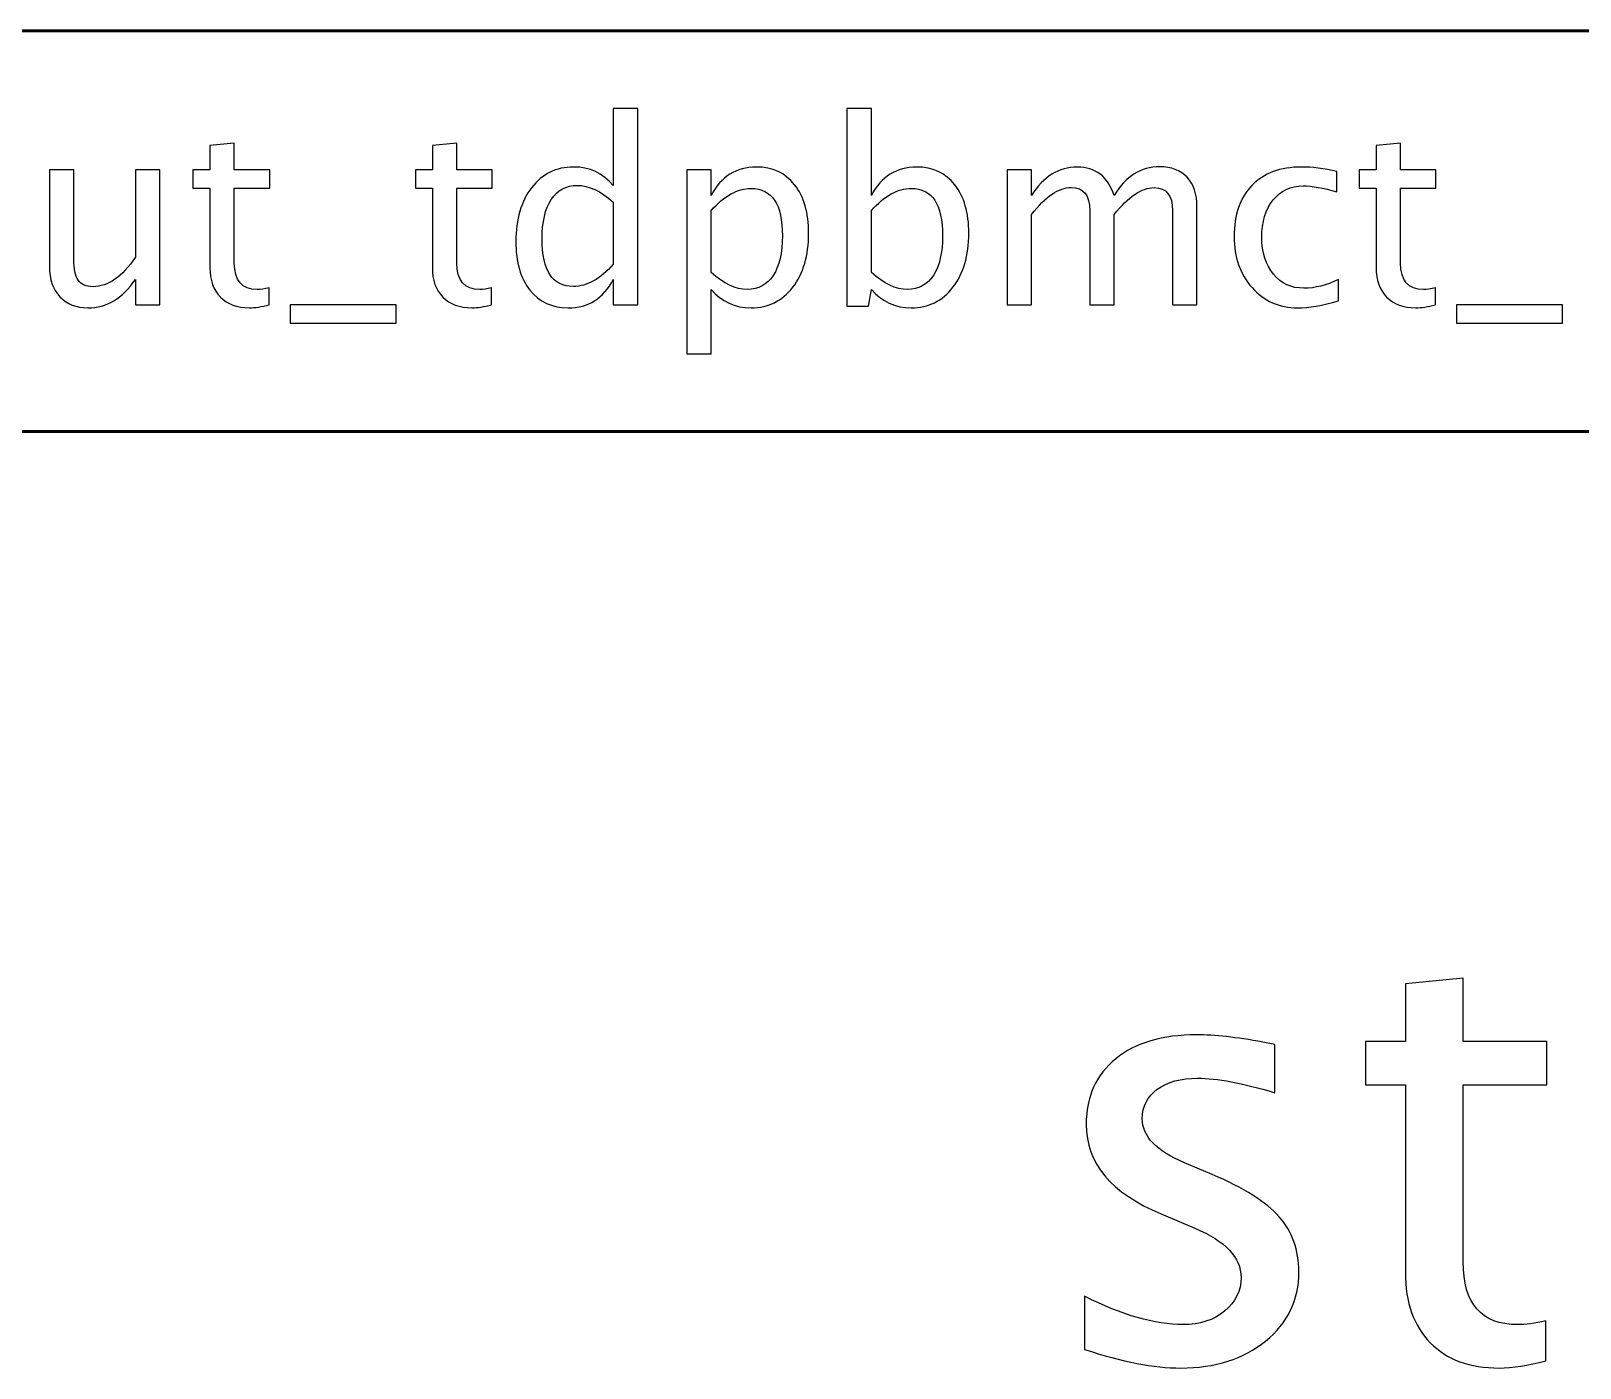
# Model space of a CAD drawing. Header units: centimetres. Extents: x -71 to 58, y -28 to 40.
# Drawn here: x -54.02 to -46.28, y 16.82 to 23.5 of the extents above; entities that cross this region are included whole.
import ezdxf

# ---------------------------------------------------------------- set-up
doc = ezdxf.new("R2010")
doc.units = ezdxf.units.CM
doc.header["$MEASUREMENT"] = 0
doc.layers.add('Layer 1', color=7, linetype='Continuous')

msp = doc.modelspace()

# ---------------------------------------------------------------- linework, layer by layer
at = {"layer": 'Layer 1', "lineweight": 53}
msp.add_lwpolyline([(-62.5, 21.49999), (-27.5, 21.49999), (-27.5, 23.49999), (-62.5, 23.49999), (-62.5, 21.49999)], close=True, dxfattribs=at)
at = {"layer": 'Layer 1'}
for points, knots in [([(-51.11319, 22.13254), (-51.11319, 22.13254), (-51.11319, 22.25905), (-51.11319, 22.25905), (-51.11319, 22.25905), (-51.16299, 22.16454), (-51.238, 22.11728), (-51.33824, 22.11728), (-51.33824, 22.11728), (-51.41961, 22.11728), (-51.4836, 22.14674), (-51.53022, 22.20586), (-51.53022, 22.20586), (-51.57684, 22.26498), (-51.60015, 22.34572), (-51.60015, 22.44807), (-51.60015, 22.44807), (-51.60015, 22.55996), (-51.57366, 22.65002), (-51.5209, 22.71825), (-51.5209, 22.71825), (-51.46792, 22.78627), (-51.39842, 22.82039), (-51.31217, 22.82039), (-51.31217, 22.82039), (-51.23228, 22.82039), (-51.16574, 22.78987), (-51.11319, 22.72863), (-51.11319, 22.72863), (-51.11319, 22.72863), (-51.11319, 23.11282), (-51.11319, 23.11282), (-51.11319, 23.11282), (-51.11319, 23.11282), (-50.99113, 23.11282), (-50.99113, 23.11282), (-50.99113, 23.11282), (-50.99113, 23.11282), (-50.99113, 22.13254), (-50.99113, 22.13254), (-50.99113, 22.13254), (-50.99113, 22.13254), (-51.11319, 22.13254), (-51.11319, 22.13254)], [0, 0, 0, 0, 0.0833333, 0.0833333, 0.0833333, 0.0833333, 0.1666667, 0.1666667, 0.1666667, 0.1666667, 0.25, 0.25, 0.25, 0.25, 0.3333333, 0.3333333, 0.3333333, 0.3333333, 0.4166667, 0.4166667, 0.4166667, 0.4166667, 0.5, 0.5, 0.5, 0.5, 0.5833333, 0.5833333, 0.5833333, 0.5833333, 0.6666667, 0.6666667, 0.6666667, 0.6666667, 0.75, 0.75, 0.75, 0.75, 0.8333333, 0.8333333, 0.8333333, 0.8333333, 1, 1, 1, 1]), ([(-49.94643, 22.12491), (-49.94643, 22.12491), (-49.94643, 23.11282), (-49.94643, 23.11282), (-49.94643, 23.11282), (-49.94643, 23.11282), (-49.82437, 23.11282), (-49.82437, 23.11282), (-49.82437, 23.11282), (-49.82437, 23.11282), (-49.82437, 22.67905), (-49.82437, 22.67905), (-49.82437, 22.67905), (-49.77436, 22.77335), (-49.69914, 22.82039), (-49.5989, 22.82039), (-49.5989, 22.82039), (-49.51774, 22.82039), (-49.45396, 22.79093), (-49.40734, 22.73181), (-49.40734, 22.73181), (-49.36072, 22.67269), (-49.33741, 22.59195), (-49.33741, 22.4896), (-49.33741, 22.4896), (-49.33741, 22.37814), (-49.3639, 22.28808), (-49.41667, 22.21985), (-49.41667, 22.21985), (-49.46943, 22.1514), (-49.53894, 22.11728), (-49.62497, 22.11728), (-49.62497, 22.11728), (-49.70486, 22.11728), (-49.7714, 22.1478), (-49.82437, 22.20904), (-49.82437, 22.20904), (-49.82437, 22.20904), (-49.83921, 22.12491), (-49.83921, 22.12491), (-49.83921, 22.12491), (-49.83921, 22.12491), (-49.94643, 22.12491), (-49.94643, 22.12491)], [0, 0, 0, 0, 0.0833333, 0.0833333, 0.0833333, 0.0833333, 0.1666667, 0.1666667, 0.1666667, 0.1666667, 0.25, 0.25, 0.25, 0.25, 0.3333333, 0.3333333, 0.3333333, 0.3333333, 0.4166667, 0.4166667, 0.4166667, 0.4166667, 0.5, 0.5, 0.5, 0.5, 0.5833333, 0.5833333, 0.5833333, 0.5833333, 0.6666667, 0.6666667, 0.6666667, 0.6666667, 0.75, 0.75, 0.75, 0.75, 0.8333333, 0.8333333, 0.8333333, 0.8333333, 1, 1, 1, 1]), ([(-52.83218, 22.13275), (-52.8699, 22.12237), (-52.90275, 22.11728), (-52.93051, 22.11728), (-52.93051, 22.11728), (-52.99281, 22.11728), (-53.04133, 22.13508), (-53.07609, 22.17068), (-53.07609, 22.17068), (-53.11105, 22.20628), (-53.12843, 22.25566), (-53.12843, 22.31902), (-53.12843, 22.31902), (-53.12843, 22.31902), (-53.12843, 22.71486), (-53.12843, 22.71486), (-53.12843, 22.71486), (-53.12843, 22.71486), (-53.21276, 22.71486), (-53.21276, 22.71486), (-53.21276, 22.71486), (-53.21276, 22.71486), (-53.21276, 22.8064), (-53.21276, 22.8064), (-53.21276, 22.8064), (-53.21276, 22.8064), (-53.12843, 22.8064), (-53.12843, 22.8064), (-53.12843, 22.8064), (-53.12843, 22.8064), (-53.12843, 22.92825), (-53.12843, 22.92825), (-53.12843, 22.92825), (-53.12843, 22.92825), (-53.00637, 22.9399), (-53.00637, 22.9399), (-53.00637, 22.9399), (-53.00637, 22.9399), (-53.00637, 22.8064), (-53.00637, 22.8064), (-53.00637, 22.8064), (-53.00637, 22.8064), (-52.82964, 22.8064), (-52.82964, 22.8064), (-52.82964, 22.8064), (-52.82964, 22.8064), (-52.82964, 22.71486), (-52.82964, 22.71486), (-52.82964, 22.71486), (-52.82964, 22.71486), (-53.00637, 22.71486), (-53.00637, 22.71486), (-53.00637, 22.71486), (-53.00637, 22.71486), (-53.00637, 22.34106), (-53.00637, 22.34106), (-53.00637, 22.34106), (-53.00637, 22.2529), (-52.96801, 22.20883), (-52.89151, 22.20883), (-52.89151, 22.20883), (-52.8752, 22.20883), (-52.85549, 22.21158), (-52.83218, 22.21688), (-52.83218, 22.21688), (-52.83218, 22.21688), (-52.83218, 22.13275), (-52.83218, 22.13275)], [0, 0, 0, 0, 0.0555556, 0.0555556, 0.0555556, 0.0555556, 0.1111111, 0.1111111, 0.1111111, 0.1111111, 0.1666667, 0.1666667, 0.1666667, 0.1666667, 0.2222222, 0.2222222, 0.2222222, 0.2222222, 0.2777778, 0.2777778, 0.2777778, 0.2777778, 0.3333333, 0.3333333, 0.3333333, 0.3333333, 0.3888889, 0.3888889, 0.3888889, 0.3888889, 0.4444444, 0.4444444, 0.4444444, 0.4444444, 0.5, 0.5, 0.5, 0.5, 0.5555556, 0.5555556, 0.5555556, 0.5555556, 0.6111111, 0.6111111, 0.6111111, 0.6111111, 0.6666667, 0.6666667, 0.6666667, 0.6666667, 0.7222222, 0.7222222, 0.7222222, 0.7222222, 0.7777778, 0.7777778, 0.7777778, 0.7777778, 0.8333333, 0.8333333, 0.8333333, 0.8333333, 0.8888889, 0.8888889, 0.8888889, 0.8888889, 1, 1, 1, 1]), ([(-51.72094, 22.13275), (-51.75866, 22.12237), (-51.79151, 22.11728), (-51.81927, 22.11728), (-51.81927, 22.11728), (-51.88157, 22.11728), (-51.93009, 22.13508), (-51.96485, 22.17068), (-51.96485, 22.17068), (-51.99981, 22.20628), (-52.01719, 22.25566), (-52.01719, 22.31902), (-52.01719, 22.31902), (-52.01719, 22.31902), (-52.01719, 22.71486), (-52.01719, 22.71486), (-52.01719, 22.71486), (-52.01719, 22.71486), (-52.10152, 22.71486), (-52.10152, 22.71486), (-52.10152, 22.71486), (-52.10152, 22.71486), (-52.10152, 22.8064), (-52.10152, 22.8064), (-52.10152, 22.8064), (-52.10152, 22.8064), (-52.01719, 22.8064), (-52.01719, 22.8064), (-52.01719, 22.8064), (-52.01719, 22.8064), (-52.01719, 22.92825), (-52.01719, 22.92825), (-52.01719, 22.92825), (-52.01719, 22.92825), (-51.89513, 22.9399), (-51.89513, 22.9399), (-51.89513, 22.9399), (-51.89513, 22.9399), (-51.89513, 22.8064), (-51.89513, 22.8064), (-51.89513, 22.8064), (-51.89513, 22.8064), (-51.7184, 22.8064), (-51.7184, 22.8064), (-51.7184, 22.8064), (-51.7184, 22.8064), (-51.7184, 22.71486), (-51.7184, 22.71486), (-51.7184, 22.71486), (-51.7184, 22.71486), (-51.89513, 22.71486), (-51.89513, 22.71486), (-51.89513, 22.71486), (-51.89513, 22.71486), (-51.89513, 22.34106), (-51.89513, 22.34106), (-51.89513, 22.34106), (-51.89513, 22.2529), (-51.85677, 22.20883), (-51.78027, 22.20883), (-51.78027, 22.20883), (-51.76396, 22.20883), (-51.74425, 22.21158), (-51.72094, 22.21688), (-51.72094, 22.21688), (-51.72094, 22.21688), (-51.72094, 22.13275), (-51.72094, 22.13275)], [0, 0, 0, 0, 0.0555556, 0.0555556, 0.0555556, 0.0555556, 0.1111111, 0.1111111, 0.1111111, 0.1111111, 0.1666667, 0.1666667, 0.1666667, 0.1666667, 0.2222222, 0.2222222, 0.2222222, 0.2222222, 0.2777778, 0.2777778, 0.2777778, 0.2777778, 0.3333333, 0.3333333, 0.3333333, 0.3333333, 0.3888889, 0.3888889, 0.3888889, 0.3888889, 0.4444444, 0.4444444, 0.4444444, 0.4444444, 0.5, 0.5, 0.5, 0.5, 0.5555556, 0.5555556, 0.5555556, 0.5555556, 0.6111111, 0.6111111, 0.6111111, 0.6111111, 0.6666667, 0.6666667, 0.6666667, 0.6666667, 0.7222222, 0.7222222, 0.7222222, 0.7222222, 0.7777778, 0.7777778, 0.7777778, 0.7777778, 0.8333333, 0.8333333, 0.8333333, 0.8333333, 0.8888889, 0.8888889, 0.8888889, 0.8888889, 1, 1, 1, 1]), ([(-47.00665, 22.13275), (-47.04437, 22.12237), (-47.07722, 22.11728), (-47.10498, 22.11728), (-47.10498, 22.11728), (-47.16728, 22.11728), (-47.2158, 22.13508), (-47.25056, 22.17068), (-47.25056, 22.17068), (-47.28552, 22.20628), (-47.3029, 22.25566), (-47.3029, 22.31902), (-47.3029, 22.31902), (-47.3029, 22.31902), (-47.3029, 22.71486), (-47.3029, 22.71486), (-47.3029, 22.71486), (-47.3029, 22.71486), (-47.38723, 22.71486), (-47.38723, 22.71486), (-47.38723, 22.71486), (-47.38723, 22.71486), (-47.38723, 22.8064), (-47.38723, 22.8064), (-47.38723, 22.8064), (-47.38723, 22.8064), (-47.3029, 22.8064), (-47.3029, 22.8064), (-47.3029, 22.8064), (-47.3029, 22.8064), (-47.3029, 22.92825), (-47.3029, 22.92825), (-47.3029, 22.92825), (-47.3029, 22.92825), (-47.18084, 22.9399), (-47.18084, 22.9399), (-47.18084, 22.9399), (-47.18084, 22.9399), (-47.18084, 22.8064), (-47.18084, 22.8064), (-47.18084, 22.8064), (-47.18084, 22.8064), (-47.00411, 22.8064), (-47.00411, 22.8064), (-47.00411, 22.8064), (-47.00411, 22.8064), (-47.00411, 22.71486), (-47.00411, 22.71486), (-47.00411, 22.71486), (-47.00411, 22.71486), (-47.18084, 22.71486), (-47.18084, 22.71486), (-47.18084, 22.71486), (-47.18084, 22.71486), (-47.18084, 22.34106), (-47.18084, 22.34106), (-47.18084, 22.34106), (-47.18084, 22.2529), (-47.14248, 22.20883), (-47.06598, 22.20883), (-47.06598, 22.20883), (-47.04967, 22.20883), (-47.02996, 22.21158), (-47.00665, 22.21688), (-47.00665, 22.21688), (-47.00665, 22.21688), (-47.00665, 22.13275), (-47.00665, 22.13275)], [0, 0, 0, 0, 0.0555556, 0.0555556, 0.0555556, 0.0555556, 0.1111111, 0.1111111, 0.1111111, 0.1111111, 0.1666667, 0.1666667, 0.1666667, 0.1666667, 0.2222222, 0.2222222, 0.2222222, 0.2222222, 0.2777778, 0.2777778, 0.2777778, 0.2777778, 0.3333333, 0.3333333, 0.3333333, 0.3333333, 0.3888889, 0.3888889, 0.3888889, 0.3888889, 0.4444444, 0.4444444, 0.4444444, 0.4444444, 0.5, 0.5, 0.5, 0.5, 0.5555556, 0.5555556, 0.5555556, 0.5555556, 0.6111111, 0.6111111, 0.6111111, 0.6111111, 0.6666667, 0.6666667, 0.6666667, 0.6666667, 0.7222222, 0.7222222, 0.7222222, 0.7222222, 0.7777778, 0.7777778, 0.7777778, 0.7777778, 0.8333333, 0.8333333, 0.8333333, 0.8333333, 0.8888889, 0.8888889, 0.8888889, 0.8888889, 1, 1, 1, 1]), ([(-53.50053, 22.13254), (-53.50053, 22.13254), (-53.50053, 22.25926), (-53.50053, 22.25926), (-53.50053, 22.25926), (-53.56559, 22.16454), (-53.64463, 22.11728), (-53.73745, 22.11728), (-53.73745, 22.11728), (-53.79636, 22.11728), (-53.84319, 22.13572), (-53.87794, 22.1728), (-53.87794, 22.1728), (-53.9129, 22.20989), (-53.93028, 22.25968), (-53.93028, 22.32262), (-53.93028, 22.32262), (-53.93028, 22.32262), (-53.93028, 22.8064), (-53.93028, 22.8064), (-53.93028, 22.8064), (-53.93028, 22.8064), (-53.80822, 22.8064), (-53.80822, 22.8064), (-53.80822, 22.8064), (-53.80822, 22.8064), (-53.80822, 22.36246), (-53.80822, 22.36246), (-53.80822, 22.36246), (-53.80822, 22.31181), (-53.80081, 22.276), (-53.78618, 22.25481), (-53.78618, 22.25481), (-53.77135, 22.23341), (-53.74677, 22.22281), (-53.71223, 22.22281), (-53.71223, 22.22281), (-53.63764, 22.22281), (-53.56686, 22.27176), (-53.50053, 22.36988), (-53.50053, 22.36988), (-53.50053, 22.36988), (-53.50053, 22.8064), (-53.50053, 22.8064), (-53.50053, 22.8064), (-53.50053, 22.8064), (-53.37848, 22.8064), (-53.37848, 22.8064), (-53.37848, 22.8064), (-53.37848, 22.8064), (-53.37848, 22.13254), (-53.37848, 22.13254), (-53.37848, 22.13254), (-53.37848, 22.13254), (-53.50053, 22.13254), (-53.50053, 22.13254)], [0, 0, 0, 0, 0.0666667, 0.0666667, 0.0666667, 0.0666667, 0.1333333, 0.1333333, 0.1333333, 0.1333333, 0.2, 0.2, 0.2, 0.2, 0.2666667, 0.2666667, 0.2666667, 0.2666667, 0.3333333, 0.3333333, 0.3333333, 0.3333333, 0.4, 0.4, 0.4, 0.4, 0.4666667, 0.4666667, 0.4666667, 0.4666667, 0.5333333, 0.5333333, 0.5333333, 0.5333333, 0.6, 0.6, 0.6, 0.6, 0.6666667, 0.6666667, 0.6666667, 0.6666667, 0.7333333, 0.7333333, 0.7333333, 0.7333333, 0.8, 0.8, 0.8, 0.8, 0.8666667, 0.8666667, 0.8666667, 0.8666667, 1, 1, 1, 1]), ([(-50.74659, 21.88715), (-50.74659, 21.88715), (-50.74659, 22.8064), (-50.74659, 22.8064), (-50.74659, 22.8064), (-50.74659, 22.8064), (-50.62453, 22.8064), (-50.62453, 22.8064), (-50.62453, 22.8064), (-50.62453, 22.8064), (-50.62453, 22.67905), (-50.62453, 22.67905), (-50.62453, 22.67905), (-50.57452, 22.77335), (-50.4993, 22.82039), (-50.39906, 22.82039), (-50.39906, 22.82039), (-50.3179, 22.82039), (-50.25412, 22.79093), (-50.2075, 22.73181), (-50.2075, 22.73181), (-50.16088, 22.67269), (-50.13757, 22.59195), (-50.13757, 22.4896), (-50.13757, 22.4896), (-50.13757, 22.37814), (-50.16406, 22.28808), (-50.21683, 22.21985), (-50.21683, 22.21985), (-50.26959, 22.1514), (-50.3391, 22.11728), (-50.42513, 22.11728), (-50.42513, 22.11728), (-50.50502, 22.11728), (-50.57156, 22.1478), (-50.62453, 22.20904), (-50.62453, 22.20904), (-50.62453, 22.20904), (-50.62453, 21.88715), (-50.62453, 21.88715), (-50.62453, 21.88715), (-50.62453, 21.88715), (-50.74659, 21.88715), (-50.74659, 21.88715)], [0, 0, 0, 0, 0.0833333, 0.0833333, 0.0833333, 0.0833333, 0.1666667, 0.1666667, 0.1666667, 0.1666667, 0.25, 0.25, 0.25, 0.25, 0.3333333, 0.3333333, 0.3333333, 0.3333333, 0.4166667, 0.4166667, 0.4166667, 0.4166667, 0.5, 0.5, 0.5, 0.5, 0.5833333, 0.5833333, 0.5833333, 0.5833333, 0.6666667, 0.6666667, 0.6666667, 0.6666667, 0.75, 0.75, 0.75, 0.75, 0.8333333, 0.8333333, 0.8333333, 0.8333333, 1, 1, 1, 1]), ([(-49.14627, 22.13254), (-49.14627, 22.13254), (-49.14627, 22.8064), (-49.14627, 22.8064), (-49.14627, 22.8064), (-49.14627, 22.8064), (-49.02421, 22.8064), (-49.02421, 22.8064), (-49.02421, 22.8064), (-49.02421, 22.8064), (-49.02421, 22.67905), (-49.02421, 22.67905), (-49.02421, 22.67905), (-48.96467, 22.77335), (-48.88838, 22.82039), (-48.79493, 22.82039), (-48.79493, 22.82039), (-48.70487, 22.82039), (-48.64363, 22.77335), (-48.611, 22.67905), (-48.611, 22.67905), (-48.55315, 22.77419), (-48.47771, 22.82166), (-48.3851, 22.82166), (-48.3851, 22.82166), (-48.32598, 22.82166), (-48.28, 22.80428), (-48.24715, 22.76932), (-48.24715, 22.76932), (-48.21431, 22.73435), (-48.19778, 22.6854), (-48.19778, 22.62247), (-48.19778, 22.62247), (-48.19778, 22.62247), (-48.19778, 22.13254), (-48.19778, 22.13254), (-48.19778, 22.13254), (-48.19778, 22.13254), (-48.31984, 22.13254), (-48.31984, 22.13254), (-48.31984, 22.13254), (-48.31984, 22.13254), (-48.31984, 22.60234), (-48.31984, 22.60234), (-48.31984, 22.60234), (-48.31984, 22.67905), (-48.35035, 22.7174), (-48.41138, 22.7174), (-48.41138, 22.7174), (-48.47474, 22.7174), (-48.54128, 22.67269), (-48.611, 22.58305), (-48.611, 22.58305), (-48.611, 22.58305), (-48.611, 22.13254), (-48.611, 22.13254), (-48.611, 22.13254), (-48.611, 22.13254), (-48.73305, 22.13254), (-48.73305, 22.13254), (-48.73305, 22.13254), (-48.73305, 22.13254), (-48.73305, 22.60276), (-48.73305, 22.60276), (-48.73305, 22.60276), (-48.73305, 22.68011), (-48.76399, 22.71867), (-48.82608, 22.71867), (-48.82608, 22.71867), (-48.88775, 22.71867), (-48.95386, 22.67375), (-49.02421, 22.58369), (-49.02421, 22.58369), (-49.02421, 22.58369), (-49.02421, 22.13254), (-49.02421, 22.13254), (-49.02421, 22.13254), (-49.02421, 22.13254), (-49.14627, 22.13254), (-49.14627, 22.13254)], [0, 0, 0, 0, 0.047619, 0.047619, 0.047619, 0.047619, 0.0952381, 0.0952381, 0.0952381, 0.0952381, 0.1428571, 0.1428571, 0.1428571, 0.1428571, 0.1904762, 0.1904762, 0.1904762, 0.1904762, 0.2380952, 0.2380952, 0.2380952, 0.2380952, 0.2857143, 0.2857143, 0.2857143, 0.2857143, 0.3333333, 0.3333333, 0.3333333, 0.3333333, 0.3809524, 0.3809524, 0.3809524, 0.3809524, 0.4285714, 0.4285714, 0.4285714, 0.4285714, 0.4761905, 0.4761905, 0.4761905, 0.4761905, 0.5238095, 0.5238095, 0.5238095, 0.5238095, 0.5714286, 0.5714286, 0.5714286, 0.5714286, 0.6190476, 0.6190476, 0.6190476, 0.6190476, 0.6666667, 0.6666667, 0.6666667, 0.6666667, 0.7142857, 0.7142857, 0.7142857, 0.7142857, 0.7619048, 0.7619048, 0.7619048, 0.7619048, 0.8095238, 0.8095238, 0.8095238, 0.8095238, 0.8571429, 0.8571429, 0.8571429, 0.8571429, 0.9047619, 0.9047619, 0.9047619, 0.9047619, 1, 1, 1, 1]), ([(-47.49128, 22.15288), (-47.57032, 22.12915), (-47.63856, 22.11728), (-47.69598, 22.11728), (-47.69598, 22.11728), (-47.7871, 22.11728), (-47.86254, 22.15098), (-47.92251, 22.21815), (-47.92251, 22.21815), (-47.98248, 22.28554), (-48.01257, 22.37051), (-48.01257, 22.47286), (-48.01257, 22.47286), (-48.01257, 22.58221), (-47.98291, 22.6676), (-47.92357, 22.72863), (-47.92357, 22.72863), (-47.86424, 22.78987), (-47.78138, 22.82039), (-47.675, 22.82039), (-47.675, 22.82039), (-47.62266, 22.82039), (-47.56375, 22.81318), (-47.49891, 22.79877), (-47.49891, 22.79877), (-47.49891, 22.79877), (-47.49891, 22.69579), (-47.49891, 22.69579), (-47.49891, 22.69579), (-47.56778, 22.71613), (-47.62394, 22.7263), (-47.66716, 22.7263), (-47.66716, 22.7263), (-47.72989, 22.7263), (-47.78011, 22.70278), (-47.81762, 22.65595), (-47.81762, 22.65595), (-47.85513, 22.60912), (-47.87399, 22.54661), (-47.87399, 22.46862), (-47.87399, 22.46862), (-47.87399, 22.39297), (-47.85449, 22.33194), (-47.81571, 22.28511), (-47.81571, 22.28511), (-47.77693, 22.23849), (-47.72629, 22.21518), (-47.66335, 22.21518), (-47.66335, 22.21518), (-47.60762, 22.21518), (-47.5504, 22.22959), (-47.49128, 22.25841), (-47.49128, 22.25841), (-47.49128, 22.25841), (-47.49128, 22.15288), (-47.49128, 22.15288)], [0, 0, 0, 0, 0.0666667, 0.0666667, 0.0666667, 0.0666667, 0.1333333, 0.1333333, 0.1333333, 0.1333333, 0.2, 0.2, 0.2, 0.2, 0.2666667, 0.2666667, 0.2666667, 0.2666667, 0.3333333, 0.3333333, 0.3333333, 0.3333333, 0.4, 0.4, 0.4, 0.4, 0.4666667, 0.4666667, 0.4666667, 0.4666667, 0.5333333, 0.5333333, 0.5333333, 0.5333333, 0.6, 0.6, 0.6, 0.6, 0.6666667, 0.6666667, 0.6666667, 0.6666667, 0.7333333, 0.7333333, 0.7333333, 0.7333333, 0.8, 0.8, 0.8, 0.8, 0.8666667, 0.8666667, 0.8666667, 0.8666667, 1, 1, 1, 1]), ([(-51.11319, 22.64514), (-51.17655, 22.70087), (-51.23652, 22.72885), (-51.29331, 22.72885), (-51.29331, 22.72885), (-51.34925, 22.72885), (-51.39248, 22.70554), (-51.42321, 22.6587), (-51.42321, 22.6587), (-51.45394, 22.61208), (-51.46919, 22.54597), (-51.46919, 22.46036), (-51.46919, 22.46036), (-51.46919, 22.30291), (-51.41706, 22.22408), (-51.31259, 22.22408), (-51.31259, 22.22408), (-51.24478, 22.22408), (-51.17825, 22.26117), (-51.11319, 22.33512), (-51.11319, 22.33512), (-51.11319, 22.33512), (-51.11319, 22.64514), (-51.11319, 22.64514)], [0, 0, 0, 0, 0.1428571, 0.1428571, 0.1428571, 0.1428571, 0.2857143, 0.2857143, 0.2857143, 0.2857143, 0.4285714, 0.4285714, 0.4285714, 0.4285714, 0.5714286, 0.5714286, 0.5714286, 0.5714286, 0.7142857, 0.7142857, 0.7142857, 0.7142857, 1, 1, 1, 1]), ([(-50.62453, 22.29317), (-50.5616, 22.23701), (-50.50163, 22.20883), (-50.44462, 22.20883), (-50.44462, 22.20883), (-50.38847, 22.20883), (-50.34503, 22.23235), (-50.31451, 22.27918), (-50.31451, 22.27918), (-50.28379, 22.32601), (-50.26853, 22.39191), (-50.26853, 22.4771), (-50.26853, 22.4771), (-50.26853, 22.63476), (-50.32066, 22.71359), (-50.42492, 22.71359), (-50.42492, 22.71359), (-50.49315, 22.71359), (-50.55969, 22.67672), (-50.62453, 22.60276), (-50.62453, 22.60276), (-50.62453, 22.60276), (-50.62453, 22.29317), (-50.62453, 22.29317)], [0, 0, 0, 0, 0.1428571, 0.1428571, 0.1428571, 0.1428571, 0.2857143, 0.2857143, 0.2857143, 0.2857143, 0.4285714, 0.4285714, 0.4285714, 0.4285714, 0.5714286, 0.5714286, 0.5714286, 0.5714286, 0.7142857, 0.7142857, 0.7142857, 0.7142857, 1, 1, 1, 1]), ([(-49.82437, 22.29317), (-49.76144, 22.23701), (-49.70147, 22.20883), (-49.64446, 22.20883), (-49.64446, 22.20883), (-49.58831, 22.20883), (-49.54487, 22.23235), (-49.51435, 22.27918), (-49.51435, 22.27918), (-49.48363, 22.32601), (-49.46837, 22.39191), (-49.46837, 22.4771), (-49.46837, 22.4771), (-49.46837, 22.63476), (-49.5205, 22.71359), (-49.62476, 22.71359), (-49.62476, 22.71359), (-49.69299, 22.71359), (-49.75953, 22.67672), (-49.82437, 22.60276), (-49.82437, 22.60276), (-49.82437, 22.60276), (-49.82437, 22.29317), (-49.82437, 22.29317)], [0, 0, 0, 0, 0.1428571, 0.1428571, 0.1428571, 0.1428571, 0.2857143, 0.2857143, 0.2857143, 0.2857143, 0.4285714, 0.4285714, 0.4285714, 0.4285714, 0.5714286, 0.5714286, 0.5714286, 0.5714286, 0.7142857, 0.7142857, 0.7142857, 0.7142857, 1, 1, 1, 1]), ([(-52.72665, 22.041), (-52.72665, 22.041), (-52.72665, 22.13254), (-52.72665, 22.13254), (-52.72665, 22.13254), (-52.72665, 22.13254), (-52.19773, 22.13254), (-52.19773, 22.13254), (-52.19773, 22.13254), (-52.19773, 22.13254), (-52.19773, 22.041), (-52.19773, 22.041), (-52.19773, 22.041), (-52.19773, 22.041), (-52.72665, 22.041), (-52.72665, 22.041)], [0, 0, 0, 0, 0.2, 0.2, 0.2, 0.2, 0.4, 0.4, 0.4, 0.4, 0.6, 0.6, 0.6, 0.6, 1, 1, 1, 1]), ([(-46.90112, 22.041), (-46.90112, 22.041), (-46.90112, 22.13254), (-46.90112, 22.13254), (-46.90112, 22.13254), (-46.90112, 22.13254), (-46.3722, 22.13254), (-46.3722, 22.13254), (-46.3722, 22.13254), (-46.3722, 22.13254), (-46.3722, 22.041), (-46.3722, 22.041), (-46.3722, 22.041), (-46.3722, 22.041), (-46.90112, 22.041), (-46.90112, 22.041)], [0, 0, 0, 0, 0.2, 0.2, 0.2, 0.2, 0.4, 0.4, 0.4, 0.4, 0.6, 0.6, 0.6, 0.6, 1, 1, 1, 1]), ([(-46.45549, 16.85847), (-46.54476, 16.8339), (-46.6225, 16.82186), (-46.6882, 16.82186), (-46.6882, 16.82186), (-46.83566, 16.82186), (-46.95051, 16.86399), (-47.03277, 16.94825), (-47.03277, 16.94825), (-47.11552, 17.03251), (-47.15665, 17.14937), (-47.15665, 17.29933), (-47.15665, 17.29933), (-47.15665, 17.29933), (-47.15665, 18.23622), (-47.15665, 18.23622), (-47.15665, 18.23622), (-47.15665, 18.23622), (-47.35627, 18.23622), (-47.35627, 18.23622), (-47.35627, 18.23622), (-47.35627, 18.23622), (-47.35627, 18.45289), (-47.35627, 18.45289), (-47.35627, 18.45289), (-47.35627, 18.45289), (-47.15665, 18.45289), (-47.15665, 18.45289), (-47.15665, 18.45289), (-47.15665, 18.45289), (-47.15665, 18.74128), (-47.15665, 18.74128), (-47.15665, 18.74128), (-47.15665, 18.74128), (-46.86776, 18.76887), (-46.86776, 18.76887), (-46.86776, 18.76887), (-46.86776, 18.76887), (-46.86776, 18.45289), (-46.86776, 18.45289), (-46.86776, 18.45289), (-46.86776, 18.45289), (-46.44947, 18.45289), (-46.44947, 18.45289), (-46.44947, 18.45289), (-46.44947, 18.45289), (-46.44947, 18.23622), (-46.44947, 18.23622), (-46.44947, 18.23622), (-46.44947, 18.23622), (-46.86776, 18.23622), (-46.86776, 18.23622), (-46.86776, 18.23622), (-46.86776, 18.23622), (-46.86776, 17.35149), (-46.86776, 17.35149), (-46.86776, 17.35149), (-46.86776, 17.14285), (-46.77698, 17.03853), (-46.59592, 17.03853), (-46.59592, 17.03853), (-46.5573, 17.03853), (-46.51066, 17.04505), (-46.45549, 17.05759), (-46.45549, 17.05759), (-46.45549, 17.05759), (-46.45549, 16.85847), (-46.45549, 16.85847)], [0, 0, 0, 0, 0.0555556, 0.0555556, 0.0555556, 0.0555556, 0.1111111, 0.1111111, 0.1111111, 0.1111111, 0.1666667, 0.1666667, 0.1666667, 0.1666667, 0.2222222, 0.2222222, 0.2222222, 0.2222222, 0.2777778, 0.2777778, 0.2777778, 0.2777778, 0.3333333, 0.3333333, 0.3333333, 0.3333333, 0.3888889, 0.3888889, 0.3888889, 0.3888889, 0.4444444, 0.4444444, 0.4444444, 0.4444444, 0.5, 0.5, 0.5, 0.5, 0.5555556, 0.5555556, 0.5555556, 0.5555556, 0.6111111, 0.6111111, 0.6111111, 0.6111111, 0.6666667, 0.6666667, 0.6666667, 0.6666667, 0.7222222, 0.7222222, 0.7222222, 0.7222222, 0.7777778, 0.7777778, 0.7777778, 0.7777778, 0.8333333, 0.8333333, 0.8333333, 0.8333333, 0.8888889, 0.8888889, 0.8888889, 0.8888889, 1, 1, 1, 1]), ([(-48.7601, 16.91515), (-48.7601, 16.91515), (-48.7601, 17.17996), (-48.7601, 17.17996), (-48.7601, 17.17996), (-48.57102, 17.08567), (-48.40701, 17.03853), (-48.26708, 17.03853), (-48.26708, 17.03853), (-48.18383, 17.03853), (-48.11461, 17.0611), (-48.05994, 17.10624), (-48.05994, 17.10624), (-48.00527, 17.15087), (-47.97769, 17.20705), (-47.97769, 17.27476), (-47.97769, 17.27476), (-47.97769, 17.37356), (-48.05443, 17.45531), (-48.2079, 17.52001), (-48.2079, 17.52001), (-48.2079, 17.52001), (-48.37692, 17.59174), (-48.37692, 17.59174), (-48.37692, 17.59174), (-48.62619, 17.69505), (-48.75108, 17.84452), (-48.75108, 18.03861), (-48.75108, 18.03861), (-48.75108, 18.17754), (-48.70193, 18.28688), (-48.60362, 18.36663), (-48.60362, 18.36663), (-48.50532, 18.44637), (-48.3704, 18.486), (-48.19937, 18.486), (-48.19937, 18.486), (-48.1106, 18.486), (-48.00026, 18.47396), (-47.86935, 18.44938), (-47.86935, 18.44938), (-47.86935, 18.44938), (-47.80917, 18.43785), (-47.80917, 18.43785), (-47.80917, 18.43785), (-47.80917, 18.43785), (-47.80917, 18.1971), (-47.80917, 18.1971), (-47.80917, 18.1971), (-47.97017, 18.24525), (-48.09856, 18.26933), (-48.19436, 18.26933), (-48.19436, 18.26933), (-48.27862, 18.26933), (-48.34532, 18.25077), (-48.39598, 18.21416), (-48.39598, 18.21416), (-48.44614, 18.17754), (-48.47121, 18.12839), (-48.47121, 18.0667), (-48.47121, 18.0667), (-48.47121, 17.97993), (-48.401, 17.90621), (-48.26006, 17.84652), (-48.26006, 17.84652), (-48.26006, 17.84652), (-48.12113, 17.78784), (-48.12113, 17.78784), (-48.12113, 17.78784), (-47.96365, 17.72164), (-47.8523, 17.65142), (-47.7871, 17.57769), (-47.7871, 17.57769), (-47.7214, 17.50396), (-47.6888, 17.41168), (-47.6888, 17.30134), (-47.6888, 17.30134), (-47.6888, 17.16141), (-47.74397, 17.04655), (-47.85481, 16.95678), (-47.85481, 16.95678), (-47.96515, 16.867), (-48.10659, 16.82186), (-48.27862, 16.82186), (-48.27862, 16.82186), (-48.41103, 16.82186), (-48.57102, 16.85295), (-48.7601, 16.91515)], [0, 0, 0, 0, 0.0434783, 0.0434783, 0.0434783, 0.0434783, 0.0869565, 0.0869565, 0.0869565, 0.0869565, 0.1304348, 0.1304348, 0.1304348, 0.1304348, 0.173913, 0.173913, 0.173913, 0.173913, 0.2173913, 0.2173913, 0.2173913, 0.2173913, 0.2608696, 0.2608696, 0.2608696, 0.2608696, 0.3043478, 0.3043478, 0.3043478, 0.3043478, 0.3478261, 0.3478261, 0.3478261, 0.3478261, 0.3913043, 0.3913043, 0.3913043, 0.3913043, 0.4347826, 0.4347826, 0.4347826, 0.4347826, 0.4782609, 0.4782609, 0.4782609, 0.4782609, 0.5217391, 0.5217391, 0.5217391, 0.5217391, 0.5652174, 0.5652174, 0.5652174, 0.5652174, 0.6086957, 0.6086957, 0.6086957, 0.6086957, 0.6521739, 0.6521739, 0.6521739, 0.6521739, 0.6956522, 0.6956522, 0.6956522, 0.6956522, 0.7391304, 0.7391304, 0.7391304, 0.7391304, 0.7826087, 0.7826087, 0.7826087, 0.7826087, 0.826087, 0.826087, 0.826087, 0.826087, 0.8695652, 0.8695652, 0.8695652, 0.8695652, 0.9130435, 0.9130435, 0.9130435, 0.9130435, 1, 1, 1, 1])]:
    msp.add_open_spline(points, degree=3, knots=knots, dxfattribs=at)

doc.saveas('drawing.dxf')
